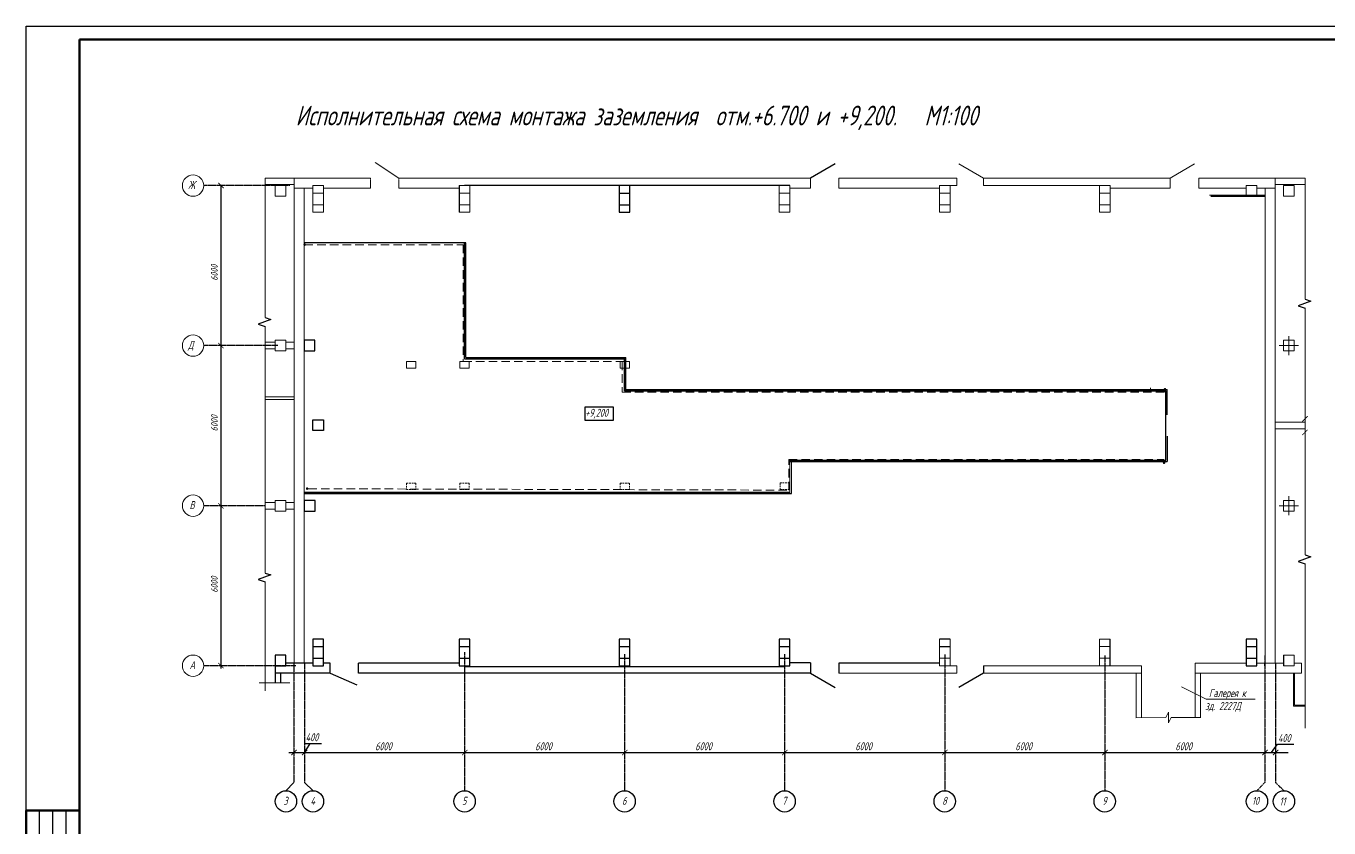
# Model space of a CAD drawing. Header units: millimetres. Extents: x -14296 to 10264, y -13087 to -5602.
# Drawn here: x -7101 to -6612.5, y -9087.3 to -8786.7 of the extents above; entities that cross this region are included whole.
import ezdxf

# ---------------------------------------------------------------- set-up
doc = ezdxf.new("R2010")
doc.units = ezdxf.units.MM
for name, pattern in [('CENTER2', [1.125, 0.75, -0.125, 0.125, -0.125]), ('DURCHG', [0]), ('gost6', [12, 8, -1.5, 1, -1.5]), ('HIDDEN', [9.525, 6.35, -3.175]), ('HIDDEN2', [4.7625, 3.175, -1.5875]), ('K5LT_BASIC', [0])]:
    doc.linetypes.add(name, pattern=pattern)
for name, color, linetype, lineweight in [('1', 4, 'Continuous', 15), ('Заземление (Сущ)', 6, 'gost6', 25), ('зд осн', 7, 'Continuous', 30), ('КаБель силовой (Вновь)', 1, 'Continuous', 15), ('основной', 3, 'Continuous', 15), ('Строительный', 251, 'Continuous', 13)]:
    doc.layers.add(name, color=color, linetype=linetype, lineweight=lineweight)
for name, color, linetype in [('osnovnoy shtamp', 7, 'Continuous'), ('TX', 7, 'Continuous'), ('НОВЫЙ', 7, 'Continuous'), ('орудован', 7, 'Continuous'), ('Размеры', 5, 'Continuous')]:
    doc.layers.add(name, color=color, linetype=linetype)
doc.styles.add('Simplex', font='simplex.shx', dxfattribs={"width": 0.7, "oblique": 15})
doc.linetypes.add('ограждение1', pattern='A,0.25,-0.1,[133,ltypeshp.shx,S=0.1,R=0,X=-0.1,Y=0],-0.1,1', length=1.45)

# ---------------------------------------------------------------- blocks, each defined once
blk = doc.blocks.new('A$C22994256')
at = {"layer": 'TX', "color": 5, "linetype": 'ByBlock'}
for p, q in [((-1.93, 2.68), (-6.65, 0.95)), ((-6.65, 0.95), (-4.08, 0.07)), ((-4.08, 3.42), (-1.93, 2.68))]:
    blk.add_line(p, q, dxfattribs=at)

msp = doc.modelspace()

# ---------------------------------------------------------------- hatches: boundary and pattern name
at = {"layer": 'Заземление (Сущ)', "lineweight": 30, "true_color": 0xed1f24}
for points in [[(-6996.02523, -8868.68303, 1), (-6997.02523, -8868.68303, 1)], [(-6673.51661, -8922.88065, 1), (-6674.51661, -8922.88065, 1)], [(-6673.85087, -8950.44634, 1), (-6674.85087, -8950.44634, 1)], [(-6995.10121, -8960.13297, 1), (-6996.10121, -8960.13297, 1)]]:
    msp.add_hatch(color=240, dxfattribs=at).paths.add_polyline_path(points)

# ---------------------------------------------------------------- linework, layer by layer
at = {"color": 0, "lineweight": 60}
for p, q in [((-7080.98538, -9375.7326), (-7080.98538, -8791.7326)), ((-7080.98538, -8791.81632), (-6264.98538, -8791.81632)), ((-7080.98538, -9375.7326), (-7080.98538, -8791.81632))]:
    msp.add_line(p, q, dxfattribs=at)
at = {"color": 0, "lineweight": 25}
for p, q in [((-7027.90148, -8906.66242), (-7027.90148, -8846.26493)), ((-7027.90148, -8966.45737), (-7027.90148, -8906.55666)), ((-6993.48747, -8938.36645), (-6993.48747, -8934.36645)), ((-6993.48747, -8934.36645), (-6989.48747, -8934.36645)), ((-6989.48747, -8938.36645), (-6993.48747, -8938.36645)), ((-6989.48747, -8934.36645), (-6989.48747, -8938.36645)), ((-7027.90148, -9027.58912), (-7027.90148, -8966.64132))]:
    msp.add_line(p, q, dxfattribs=at)
at = {"color": 0, "ltscale": 100}
for p, q in [((-6814.59626, -9016.51746), (-6818.59626, -9016.51746)), ((-6818.59626, -9016.51746), (-6818.59626, -9026.51746)), ((-6814.59626, -9026.51746), (-6814.59626, -9016.51746)), ((-6818.59626, -9019.34329), (-6814.59626, -9019.34329)), ((-6818.59626, -9023.69163), (-6814.59626, -9023.69163)), ((-6806.89626, -9025.41746), (-6814.59626, -9025.41746)), ((-6806.89626, -9025.41746), (-6806.89626, -9029.26369)), ((-6758.59626, -9025.51746), (-6796.29626, -9025.51746)), ((-6796.29626, -9025.51746), (-6796.29626, -9029.31746)), ((-6818.59626, -9026.51746), (-6814.59626, -9026.51746))]:
    msp.add_line(p, q, dxfattribs=at)
at = {"color": 0, "lineweight": 50}
msp.add_line((-7100.98538, -9080.7326), (-7100.98538, -9290.7326), dxfattribs=at)
at = {"color": 0, "lineweight": -3}
msp.add_line((-7095.98538, -9185.7326), (-7095.98538, -9080.7326), dxfattribs=at)
at = {"color": 0}
msp.add_lwpolyline([(-6259.98538, -9380.7326), (-7100.98538, -9380.7326), (-7100.98538, -8786.7326), (-6259.98538, -8786.7326), (-6259.98538, -9380.7326)], dxfattribs=at)
at = {"color": 0, "linetype": 'ByBlock', "const_width": 0.3}
for points in [[(-6757.52794, -9060.05668), (-6755.52794, -9058.05668)], [(-6755.52794, -9058.05668), (-6757.52794, -9060.05668)]]:
    msp.add_lwpolyline(points, dxfattribs=at)
at = {"layer": '1', "color": 0}
for p, q in [((-7011.39199, -8896.01407), (-7011.39199, -8843.71746)), ((-7011.39199, -8991.76335), (-7011.39199, -8899.35897)), ((-7011.39199, -9035.89585), (-7011.39199, -8995.10825)), ((-7013.61329, -9032.94016), (-7002.08931, -9032.94016))]:
    msp.add_line(p, q, dxfattribs=at)
at = {"layer": '1', "color": 0, "linetype": 'DURCHG', "ltscale": 0.1}
for p, q in [((-6958.32126, -8914.91746), (-6958.32126, -8912.51746)), ((-6954.82126, -8912.51746), (-6958.32126, -8912.51746)), ((-6954.82126, -8914.91746), (-6954.82126, -8912.51746)), ((-6938.32126, -8914.91746), (-6938.32126, -8912.51746)), ((-6934.82126, -8912.51746), (-6938.32126, -8912.51746)), ((-6934.82126, -8914.91746), (-6934.82126, -8912.51746)), ((-6878.21594, -8914.91746), (-6878.21594, -8912.51746)), ((-6874.71594, -8912.51746), (-6878.21594, -8912.51746)), ((-6874.71594, -8914.91746), (-6874.71594, -8912.51746)), ((-6958.32126, -8914.91746), (-6954.82126, -8914.91746)), ((-6938.32126, -8914.91746), (-6934.82126, -8914.91746)), ((-6878.21594, -8914.91746), (-6874.71594, -8914.91746))]:
    msp.add_line(p, q, dxfattribs=at)
at = {"layer": '1', "color": 0, "linetype": 'HIDDEN', "ltscale": 0.1}
for p, q in [((-6958.32126, -8958.11746), (-6954.82126, -8958.11746)), ((-6958.32126, -8958.11746), (-6958.32126, -8960.51746)), ((-6954.82126, -8960.51746), (-6958.32126, -8960.51746)), ((-6954.82126, -8958.11746), (-6954.82126, -8960.51746)), ((-6938.32126, -8958.11746), (-6934.82126, -8958.11746)), ((-6938.32126, -8958.11746), (-6938.32126, -8960.51746)), ((-6934.82126, -8960.51746), (-6938.32126, -8960.51746)), ((-6934.82126, -8958.11746), (-6934.82126, -8960.51746)), ((-6878.32126, -8958.11746), (-6874.82126, -8958.11746)), ((-6878.32126, -8958.11746), (-6878.32126, -8960.51746)), ((-6874.82126, -8960.51746), (-6878.32126, -8960.51746)), ((-6874.82126, -8958.11746), (-6874.82126, -8960.51746)), ((-6818.32126, -8958.01623), (-6814.82126, -8958.01623)), ((-6818.32126, -8958.01623), (-6818.32126, -8960.41623)), ((-6814.82126, -8960.41623), (-6818.32126, -8960.41623)), ((-6814.82126, -8958.01623), (-6814.82126, -8960.41623))]:
    msp.add_line(p, q, dxfattribs=at)
at = {"layer": 'osnovnoy shtamp', "color": 0}
for p, q in [((-7003.54791, -9073.3825), (-7000.59626, -9070.27732)), ((-6993.37012, -9073.3825), (-6996.59626, -9070.27732))]:
    msp.add_line(p, q, dxfattribs=at)
for centre in [(-7003.54791, -9077.3825), (-6993.42313, -9077.3825), (-6936.59626, -9077.3825), (-6876.59626, -9077.3825), (-6816.59626, -9077.3825), (-6756.59626, -9077.3825), (-6696.59626, -9077.3825), (-6639.54791, -9077.3825), (-6629.42313, -9077.3825)]:
    msp.add_circle(centre, 4, dxfattribs=at)
at = {"layer": 'зд осн', "color": 0, "lineweight": 53, "ltscale": 0.02}
msp.add_line((-7080.98538, -9080.7326), (-7100.98538, -9080.7326), dxfattribs=at)
at = {"layer": 'зд осн', "color": 0, "lineweight": -3, "ltscale": 0.02}
for p, q in [((-7090.98538, -9290.7326), (-7090.98538, -9080.7326)), ((-7085.98538, -9290.7326), (-7085.98538, -9080.7326))]:
    msp.add_line(p, q, dxfattribs=at)
at = {"layer": 'КаБель силовой (Вновь)', "linetype": 'HIDDEN2'}
for p, q in [((-6996.59526, -8868.72905), (-6937.07412, -8868.72905)), ((-6937.07412, -8868.72905), (-6937.07412, -8912.51746)), ((-6937.07412, -8912.51746), (-6877.48375, -8912.51746)), ((-6877.48375, -8912.51746), (-6877.48375, -8923.94713)), ((-6674.03392, -8923.94713), (-6674.03392, -8923.00164)), ((-6877.48375, -8923.94713), (-6674.03392, -8923.94713)), ((-6815.07058, -8960.69494), (-6815.07058, -8949.18913)), ((-6815.07058, -8949.18913), (-6674.39853, -8949.18913)), ((-6674.39853, -8949.18913), (-6674.39853, -8950.42918)), ((-6995.13006, -8960.1621), (-6815.07058, -8960.69494))]:
    msp.add_line(p, q, dxfattribs=at)
at = {"layer": 'КаБель силовой (Вновь)', "color": 0, "linetype": 'K5LT_BASIC'}
msp.add_line((-6814.05803, -8962.00164), (-6814.05803, -8950.00164), dxfattribs=at)
at = {"layer": 'НОВЫЙ', "color": 0, "linetype": 'CENTER2', "ltscale": 0.5}
for p, q in [((-7002.07498, -8846.51746), (-7034.38367, -8846.51746)), ((-7006.54472, -8906.51746), (-7034.32178, -8906.51746)), ((-7011.44703, -8966.51746), (-7034.3608, -8966.51746)), ((-7000.59626, -9025.70748), (-7000.59626, -9070.27732)), ((-6996.59626, -9025.51746), (-6996.59626, -9070.27732)), ((-6936.59626, -9021.47984), (-6936.59626, -9073.3825)), ((-6876.59626, -9022.12953), (-6876.59626, -9073.3825)), ((-6816.59626, -9022.13029), (-6816.59626, -9073.3825)), ((-6756.59626, -9022.30548), (-6756.59626, -9073.3825)), ((-6632.59626, -9025.51746), (-6632.59626, -9070.27732)), ((-6999.84784, -9026.51746), (-7034.3608, -9026.51746)), ((-6639.54791, -9073.3825), (-6636.59626, -9070.27732)), ((-6629.37012, -9073.3825), (-6632.59626, -9070.27732))]:
    msp.add_line(p, q, dxfattribs=at)
at = {"layer": 'НОВЫЙ', "color": 0, "linetype": 'ограждение1', "ltscale": 0.2}
for p, q in [((-6936.14368, -8868.00164), (-6996.70033, -8868.00164)), ((-6936.14368, -8911.00164), (-6936.14368, -8868.00164)), ((-6936.14368, -8911.00164), (-6876.14899, -8911.00164)), ((-6876.14368, -8923.50164), (-6876.14368, -8911.00164)), ((-6876.64368, -8923.00164), (-6762.15085, -8923.00164)), ((-6762.92852, -8923.00164), (-6673.14368, -8923.00164)), ((-6673.14368, -8932.50164), (-6673.14368, -8923.00164)), ((-6673.14368, -8940.50164), (-6673.14368, -8950.00164)), ((-6814.64368, -8950.00164), (-6673.14368, -8950.00164)), ((-6996.74368, -8962.00164), (-6814.05803, -8962.00164))]:
    msp.add_line(p, q, dxfattribs=at)
at = {"layer": 'НОВЫЙ', "color": 0, "ltscale": 0.2}
for p, q in [((-6936.64368, -8911.50164), (-6936.64368, -8868.00164)), ((-6936.64368, -8911.50164), (-6876.15887, -8911.50164)), ((-6876.64368, -8923.50164), (-6876.64368, -8911.50164)), ((-6876.64368, -8923.50164), (-6761.75253, -8923.50164)), ((-6762.42852, -8923.50164), (-6673.64368, -8923.50164)), ((-6673.64368, -8949.50164), (-6673.64368, -8923.50164)), ((-6814.64368, -8949.50164), (-6673.64368, -8949.50164)), ((-6996.74368, -8961.50164), (-6814.54082, -8961.50164))]:
    msp.add_line(p, q, dxfattribs=at)
at = {"layer": 'НОВЫЙ', "color": 0, "linetype": 'CENTER2', "lineweight": 25, "ltscale": 0.5}
for p, q in [((-6696.59626, -9022.6256), (-6696.59626, -9073.3825)), ((-6636.59626, -9022.69163), (-6636.59626, -9070.27732))]:
    msp.add_line(p, q, dxfattribs=at)
at = {"layer": 'НОВЫЙ', "color": 0}
msp.add_lwpolyline([(-6891.32984, -8929.52565), (-6880.90635, -8929.52565), (-6880.90635, -8934.58115), (-6891.32984, -8934.58115)], close=True, dxfattribs=at)
at = {"layer": 'орудован', "color": 0, "lineweight": 20, "ltscale": 0.3}
msp.add_line((-6814.59626, -8961.51746), (-6814.59626, -8949.51746), dxfattribs=at)
at = {"layer": 'основной', "color": 0, "lineweight": 25}
for p, q in [((-6938.59626, -8846.51746), (-6938.59626, -8856.51746)), ((-6874.59626, -8846.51746), (-6878.59626, -8846.51746)), ((-6878.59626, -8846.51746), (-6878.59626, -8856.51746)), ((-6878.59626, -8849.34329), (-6874.59626, -8849.34329)), ((-6874.59626, -8856.51746), (-6874.59626, -8846.51746)), ((-6878.59626, -8853.69163), (-6874.59626, -8853.69163)), ((-6878.59626, -8856.51746), (-6874.59626, -8856.51746))]:
    msp.add_line(p, q, dxfattribs=at)
at = {"layer": 'основной', "color": 0, "lineweight": 25, "ltscale": 100}
for p, q in [((-6989.49626, -9016.51746), (-6993.49626, -9016.51746)), ((-6993.49626, -9016.51746), (-6993.49626, -9026.51746)), ((-6989.49626, -9026.51746), (-6989.49626, -9016.51746)), ((-6934.59626, -9016.51746), (-6938.59626, -9016.51746)), ((-6938.59626, -9016.51746), (-6938.59626, -9026.51746)), ((-6934.59626, -9026.51746), (-6934.59626, -9016.51746)), ((-6874.59626, -9016.51746), (-6878.59626, -9016.51746)), ((-6878.59626, -9016.51746), (-6878.59626, -9026.51746)), ((-6874.59626, -9026.51746), (-6874.59626, -9016.51746)), ((-6754.59626, -9016.51746), (-6758.59626, -9016.51746)), ((-6694.59626, -9026.51746), (-6694.59626, -9016.51746)), ((-6639.59626, -9016.51746), (-6643.59626, -9016.51746)), ((-6643.59626, -9016.51746), (-6643.59626, -9026.51746)), ((-6639.59626, -9026.51746), (-6639.59626, -9016.51746)), ((-6993.49626, -9019.34329), (-6989.49626, -9019.34329)), ((-6938.59626, -9019.34329), (-6934.59626, -9019.34329)), ((-6878.59626, -9019.34329), (-6874.59626, -9019.34329)), ((-6758.59626, -9019.34329), (-6754.59626, -9019.34329)), ((-6643.59626, -9019.34329), (-6639.59626, -9019.34329)), ((-7003.59626, -9022.51746), (-7007.59626, -9022.51746)), ((-7007.59626, -9022.51746), (-7007.59626, -9026.51746)), ((-7003.59626, -9026.51746), (-7003.59626, -9022.51746)), ((-6993.49626, -9025.51746), (-7003.59626, -9025.51746)), ((-6993.49626, -9023.69163), (-6989.49626, -9023.69163)), ((-6986.95002, -9025.51746), (-6989.49626, -9025.51746)), ((-6986.95002, -9029.31746), (-6986.95002, -9025.51746)), ((-6938.59626, -9025.51746), (-6976.35002, -9025.51746)), ((-6976.35002, -9029.31746), (-6976.35002, -9025.51746)), ((-6938.59626, -9023.69163), (-6934.59626, -9023.69163)), ((-6878.59626, -9023.69163), (-6874.59626, -9023.69163)), ((-6643.59626, -9023.69163), (-6639.59626, -9023.69163)), ((-6636.59626, -9026.51746), (-6636.59626, -9025.51746)), ((-6629.59626, -9022.51746), (-6629.59626, -9026.51746)), ((-7007.59626, -9026.51746), (-7003.59626, -9026.51746)), ((-7007.59626, -9026.51746), (-7007.59626, -9032.94016)), ((-6986.95002, -9029.31746), (-7007.59626, -9029.31746)), ((-7005.59938, -9029.31746), (-7005.60236, -9032.94016)), ((-6993.49626, -9026.51746), (-6989.49626, -9026.51746)), ((-6806.89626, -9029.31746), (-6976.35002, -9029.31746)), ((-6938.59626, -9026.51746), (-6934.59626, -9026.51746)), ((-6816.59626, -9026.91746), (-6936.59626, -9026.91746)), ((-6878.59626, -9026.51746), (-6874.59626, -9026.51746)), ((-6742.09626, -9026.51746), (-6742.09626, -9029.31746)), ((-6643.59626, -9026.51746), (-6639.59626, -9026.51746))]:
    msp.add_line(p, q, dxfattribs=at)
at = {"layer": 'основной', "color": 0}
for centre in [(-7038.3608, -8846.51746), (-7038.3608, -8906.51746), (-7038.3608, -8966.51746), (-7038.3608, -9026.51746)]:
    msp.add_circle(centre, 4, dxfattribs=at)
at = {"layer": 'Размеры', "color": 0}
for p, q in [((-6797.71543, -8838.41746), (-6806.8953, -8843.71746)), ((-6992.69626, -8904.51746), (-6996.69626, -8904.51746)), ((-6996.69626, -8904.51746), (-6996.69626, -8908.51746)), ((-6996.69626, -8908.51746), (-6992.69626, -8908.51746)), ((-6992.69626, -8908.51746), (-6992.69626, -8904.51746)), ((-6992.64632, -8964.53832), (-6996.64632, -8964.53832)), ((-6992.64632, -8968.53832), (-6992.64632, -8964.53832)), ((-6996.64632, -8968.53832), (-6992.64632, -8968.53832)), ((-6986.95002, -9029.31746), (-6976.96094, -9033.73578)), ((-6806.89626, -9029.31746), (-6797.71639, -9034.61746)), ((-6742.09626, -9029.31746), (-6751.27613, -9034.61746)), ((-7002.52794, -9059.05668), (-6994.52794, -9059.05668)), ((-6998.52794, -9059.05668), (-6934.52794, -9059.05668)), ((-6996.83654, -9059.37367), (-6994.625, -9055.97247)), ((-6996.31721, -9055.65668), (-6990.23034, -9055.65668)), ((-6938.52794, -9059.05668), (-6874.52794, -9059.05668)), ((-6878.52794, -9059.05668), (-6814.52794, -9059.05668)), ((-6818.52794, -9059.05668), (-6754.52794, -9059.05668)), ((-6758.52794, -9059.05668), (-6694.52794, -9059.05668)), ((-6698.52794, -9059.05668), (-6634.52794, -9059.05668)), ((-6638.52794, -9059.05668), (-6630.52794, -9059.05668)), ((-6634.52794, -9059.05668), (-6627.88717, -9059.05668)), ((-6634.04858, -9059.06729), (-6631.80103, -9055.9712)), ((-6631.81654, -9055.97367), (-6625.72968, -9055.97367))]:
    msp.add_line(p, q, dxfattribs=at)
at = {"layer": 'Размеры', "color": 0, "const_width": 0.3}
for points in [[(-7028.90584, -8845.49939), (-7026.90584, -8847.49939)], [(-7028.90148, -8905.51151), (-7026.90148, -8907.51151)], [(-6622.52148, -8934.98111), (-6620.52148, -8932.98111)], [(-6620.52148, -8932.98111), (-6622.52148, -8934.98111)], [(-6622.52148, -8940.06206), (-6620.52148, -8938.06206)], [(-6620.52148, -8938.06206), (-6622.52148, -8940.06206)], [(-7028.94941, -8965.57752), (-7026.94941, -8967.57752)], [(-7028.90459, -9025.47014), (-7026.90459, -9027.47014)], [(-6999.52794, -9058.05668), (-7001.52794, -9060.05668)], [(-6997.52794, -9060.05668), (-6995.52794, -9058.05668)], [(-6995.52794, -9058.05668), (-6997.52794, -9060.05668)], [(-6937.52794, -9060.05668), (-6935.52794, -9058.05668)], [(-6935.52794, -9058.05668), (-6937.52794, -9060.05668)], [(-6877.52794, -9060.05668), (-6875.52794, -9058.05668)], [(-6875.52794, -9058.05668), (-6877.52794, -9060.05668)], [(-6817.52794, -9060.05668), (-6815.52794, -9058.05668)], [(-6815.52794, -9058.05668), (-6817.52794, -9060.05668)], [(-6697.52794, -9060.05668), (-6695.52794, -9058.05668)], [(-6695.52794, -9058.05668), (-6697.52794, -9060.05668)], [(-6635.52794, -9058.05668), (-6637.52794, -9060.05668)], [(-6631.52794, -9058.05668), (-6633.52794, -9060.05668)]]:
    msp.add_lwpolyline(points, dxfattribs=at)
at = {"layer": 'Строительный', "color": 0}
for p, q in [((-6970.104, -8837.81969), (-6961.29626, -8843.71746)), ((-6742.09626, -8843.71746), (-6751.27613, -8838.41746)), ((-6662.90965, -8838.41746), (-6672.08952, -8843.71746)), ((-6971.89626, -8843.71746), (-7011.39199, -8843.71746)), ((-7000.49626, -8843.71746), (-7000.49626, -9025.51746)), ((-6936.59626, -8843.71746), (-6961.29626, -8843.71746)), ((-6806.8953, -8843.70599), (-6936.59626, -8843.71746)), ((-6806.8953, -8843.70599), (-6806.8953, -8847.50599)), ((-6752.09626, -8843.70175), (-6796.2953, -8843.70599)), ((-6796.2953, -8843.70599), (-6796.2953, -8847.50599)), ((-6672.08952, -8843.69407), (-6742.09626, -8843.70079)), ((-6672.08952, -8843.69407), (-6672.08952, -8847.49407)), ((-6661.29626, -8843.71746), (-6661.29626, -8847.51746)), ((-6621.49986, -8889.16751), (-6621.49986, -8843.71746)), ((-7000.59626, -8846.11746), (-7011.39199, -8846.11746)), ((-7003.59626, -8846.52846), (-7007.59626, -8846.52846)), ((-7007.59626, -8846.52846), (-7007.59626, -8850.52846)), ((-7003.59626, -8850.52846), (-7003.59626, -8846.52846)), ((-6993.49626, -8847.51746), (-7000.49626, -8847.51746)), ((-6996.69626, -8847.51746), (-6996.69626, -9025.51746)), ((-6989.49626, -8846.51746), (-6993.49626, -8846.51746)), ((-6993.49626, -8846.51746), (-6993.49626, -8856.51746)), ((-6993.49626, -8849.34329), (-6989.49626, -8849.34329)), ((-6989.49626, -8856.51746), (-6989.49626, -8846.51746)), ((-6934.59626, -8846.51746), (-6938.59626, -8846.51746)), ((-6938.59626, -8849.34329), (-6934.59626, -8849.34329)), ((-6929.21581, -8846.51746), (-6936.59626, -8846.51746)), ((-6936.59626, -8846.51746), (-6878.59626, -8846.51746)), ((-6934.59626, -8856.51746), (-6934.59626, -8846.51746)), ((-6814.59626, -8846.51746), (-6818.59626, -8846.51746)), ((-6818.59626, -8846.51746), (-6818.59626, -8856.51746)), ((-6818.59626, -8849.34329), (-6814.59626, -8849.34329)), ((-6814.59626, -8856.51746), (-6814.59626, -8846.51746)), ((-6806.8953, -8847.50599), (-6814.59626, -8847.50667)), ((-6758.59626, -8847.50237), (-6796.2953, -8847.50599)), ((-6754.59626, -8846.51746), (-6758.59626, -8846.51746)), ((-6758.59626, -8846.51746), (-6758.59626, -8856.51746)), ((-6758.59626, -8849.34329), (-6754.59626, -8849.34329)), ((-6752.09626, -8846.51746), (-6756.59626, -8846.51746)), ((-6754.59626, -8856.51746), (-6754.59626, -8846.51746)), ((-6694.59626, -8846.51746), (-6742.09626, -8846.51746)), ((-6694.59626, -8846.51746), (-6698.59626, -8846.51746)), ((-6698.59626, -8846.51746), (-6698.59626, -8856.51746)), ((-6694.59626, -8846.51746), (-6698.59626, -8846.51746)), ((-6698.59626, -8849.34329), (-6694.59626, -8849.34329)), ((-6694.59626, -8856.51746), (-6694.59626, -8846.51746)), ((-6672.08952, -8847.49407), (-6694.59626, -8847.49623)), ((-6639.59626, -8846.51746), (-6643.59626, -8846.51746)), ((-6643.59626, -8846.51746), (-6643.59626, -8850.57752)), ((-6639.59626, -8850.57752), (-6639.59626, -8846.51746)), ((-6625.59626, -8846.51746), (-6629.59626, -8846.51746)), ((-6629.59626, -8846.51746), (-6629.59626, -8850.51746)), ((-6625.59626, -8850.51746), (-6625.59626, -8846.51746)), ((-7007.59626, -8850.52846), (-7003.59626, -8850.52846)), ((-6993.49626, -8853.69163), (-6989.49626, -8853.69163)), ((-6938.59626, -8853.69163), (-6934.59626, -8853.69163)), ((-6818.59626, -8853.69163), (-6814.59626, -8853.69163)), ((-6758.59626, -8853.69163), (-6754.59626, -8853.69163)), ((-6698.59626, -8853.69163), (-6694.59626, -8853.69163)), ((-6629.59626, -8850.51746), (-6625.59626, -8850.51746)), ((-6993.49626, -8856.51746), (-6989.49626, -8856.51746)), ((-6938.59626, -8856.51746), (-6934.59626, -8856.51746)), ((-6818.59626, -8856.51746), (-6814.59626, -8856.51746)), ((-6758.59626, -8856.51746), (-6754.59626, -8856.51746)), ((-6698.59626, -8856.51746), (-6694.59626, -8856.51746)), ((-6621.49986, -8984.91678), (-6621.49986, -8892.5124)), ((-6627.57835, -8910.10123), (-6627.57835, -8902.93369)), ((-6623.99458, -8906.51746), (-6631.16213, -8906.51746)), ((-6679.49626, -8922.39369), (-6679.49626, -8923.51746)), ((-7011.39199, -8965.35673), (-7007.59626, -8965.35673)), ((-7011.39199, -8965.35673), (-7007.59626, -8965.35673)), ((-7003.59626, -8964.51746), (-7007.59626, -8964.51746)), ((-7007.59626, -8964.51746), (-7007.59626, -8968.51746)), ((-7003.59626, -8964.51746), (-7007.59626, -8964.51746)), ((-7007.59626, -8964.51746), (-7007.59626, -8968.51746)), ((-7003.59626, -8968.51746), (-7003.59626, -8964.51746)), ((-7003.59626, -8968.51746), (-7003.59626, -8964.51746)), ((-7003.59626, -8965.35673), (-7000.59626, -8965.35673)), ((-7003.59626, -8965.35673), (-7000.59626, -8965.35673)), ((-6992.64632, -8964.51746), (-6996.64632, -8964.51746)), ((-6996.64632, -8964.51746), (-6996.64632, -8968.51746)), ((-6992.64632, -8968.51746), (-6992.64632, -8964.51746)), ((-6623.99458, -8966.51746), (-6631.16213, -8966.51746)), ((-6627.57835, -8970.10123), (-6627.57835, -8962.93369)), ((-7011.39199, -8967.85673), (-7007.59626, -8967.85673)), ((-7007.59626, -8967.85673), (-7011.39199, -8967.85673)), ((-7007.59626, -8968.51746), (-7003.59626, -8968.51746)), ((-7007.59626, -8968.51746), (-7003.59626, -8968.51746)), ((-7003.59626, -8967.85673), (-7000.59626, -8967.85673)), ((-7000.59626, -8967.85673), (-7003.59626, -8967.85673)), ((-6996.64632, -8968.51746), (-6992.64632, -8968.51746)), ((-6621.49986, -9049.90747), (-6621.49986, -8988.26168)), ((-6625.45342, -9029.31746), (-6625.45342, -9041.29415)), ((-6658.6108, -9039.04505), (-6667.77914, -9034.44087)), ((-6640.16767, -9039.05469), (-6658.6108, -9039.04505)), ((-6625.45342, -9041.29415), (-6621.49986, -9041.29415))]:
    msp.add_line(p, q, dxfattribs=at)
at = {"layer": 'Строительный', "color": 0, "linetype": 'CENTER2', "ltscale": 0.5}
for p, q in [((-6971.89626, -8843.71746), (-6971.89626, -8847.51746)), ((-6961.29626, -8843.71746), (-6961.29626, -8847.51746))]:
    msp.add_line(p, q, dxfattribs=at)
at = {"layer": 'Строительный', "color": 0, "ltscale": 100}
for p, q in [((-6752.09626, -8846.51746), (-6752.09626, -8843.70175)), ((-6742.09626, -8846.51746), (-6742.09626, -8843.70079)), ((-6621.49986, -8843.71746), (-6661.29626, -8843.71746)), ((-6632.69626, -9025.51746), (-6632.69626, -8843.71746)), ((-6643.59626, -8847.51746), (-6661.29626, -8847.51746)), ((-6632.59626, -8847.51746), (-6639.59626, -8847.51746)), ((-6636.49626, -9025.51746), (-6636.49626, -8847.51746)), ((-6621.49986, -8846.11746), (-6632.59626, -8846.11746)), ((-7011.39199, -8905.26746), (-7007.59626, -8905.26746)), ((-7011.39199, -8905.26746), (-7007.59626, -8905.26746)), ((-7011.39199, -8907.76746), (-7007.59626, -8907.76746)), ((-7003.59626, -8904.51746), (-7007.59626, -8904.51746)), ((-7007.59626, -8904.51746), (-7007.59626, -8908.51746)), ((-7007.59626, -8908.51746), (-7003.59626, -8908.51746)), ((-7003.59626, -8908.51746), (-7003.59626, -8904.51746)), ((-7003.59626, -8905.26746), (-7000.59626, -8905.26746)), ((-7003.59626, -8905.26746), (-7000.59626, -8905.26746)), ((-7003.59626, -8907.76746), (-7000.59626, -8907.76746)), ((-6625.59626, -8904.51746), (-6629.59626, -8904.51746)), ((-6629.59626, -8904.51746), (-6629.59626, -8908.51746)), ((-6629.59626, -8908.51746), (-6625.59626, -8908.51746)), ((-6625.59626, -8908.51746), (-6625.59626, -8904.51746)), ((-7011.39199, -8925.76746), (-7000.59626, -8925.76746)), ((-7011.39199, -8926.76746), (-7000.59626, -8926.76746)), ((-6632.69626, -8935.26746), (-6621.49986, -8935.26746)), ((-6621.49986, -8937.76746), (-6632.69626, -8937.76746)), ((-6632.59626, -8937.76746), (-6621.49986, -8937.76746)), ((-6625.59626, -8964.51746), (-6629.59626, -8964.51746)), ((-6629.59626, -8964.51746), (-6629.59626, -8968.51746)), ((-6625.59626, -8968.51746), (-6625.59626, -8964.51746)), ((-6629.59626, -8968.51746), (-6625.59626, -8968.51746)), ((-6758.59626, -9016.51746), (-6758.59626, -9026.51746)), ((-6754.59626, -9026.51746), (-6754.59626, -9016.51746)), ((-6694.59626, -9016.51746), (-6698.59626, -9016.51746)), ((-6698.59626, -9016.51746), (-6698.59626, -9026.51746)), ((-6698.59626, -9019.34329), (-6694.59626, -9019.34329)), ((-6758.59626, -9023.69163), (-6754.59626, -9023.69163)), ((-6698.59626, -9023.69163), (-6694.59626, -9023.69163)), ((-6643.59626, -9025.51746), (-6662.75053, -9025.51746)), ((-6662.75053, -9045.91437), (-6662.75053, -9025.51746)), ((-6629.59626, -9025.51746), (-6639.59626, -9025.51746)), ((-6625.59626, -9022.51746), (-6629.59626, -9022.51746)), ((-6625.59626, -9026.51746), (-6625.59626, -9022.51746)), ((-6622.89626, -9025.51746), (-6625.59626, -9025.51746)), ((-6622.89626, -9029.31746), (-6622.89626, -9025.51746)), ((-6752.09626, -9029.31746), (-6796.29626, -9029.31746)), ((-6758.59626, -9026.51746), (-6754.59626, -9026.51746)), ((-6754.59626, -9026.51746), (-6756.59626, -9026.51746)), ((-6752.09626, -9026.51746), (-6754.59626, -9026.51746)), ((-6752.09626, -9026.51746), (-6752.09626, -9029.31746)), ((-6682.79626, -9026.51746), (-6742.09626, -9026.51746)), ((-6682.79626, -9029.31746), (-6742.09626, -9029.31746)), ((-6698.59626, -9026.51746), (-6694.59626, -9026.51746)), ((-6684.79626, -9029.31746), (-6684.79626, -9045.988)), ((-6682.79626, -9026.51746), (-6682.79626, -9029.31746)), ((-6682.79626, -9045.98216), (-6682.79626, -9026.51746)), ((-6622.89626, -9029.31746), (-6662.74308, -9029.31746)), ((-6660.74308, -9029.31746), (-6662.74308, -9029.31746)), ((-6660.74308, -9029.31746), (-6660.74308, -9045.988)), ((-6629.59626, -9026.51746), (-6625.59626, -9026.51746)), ((-6672.75212, -9043.94545), (-6673.7409, -9045.95102)), ((-6672.72971, -9047.94539), (-6672.75212, -9043.94545)), ((-6673.7409, -9045.95102), (-6684.91693, -9045.98945)), ((-6671.74093, -9045.93982), (-6672.72971, -9047.94539)), ((-6660.91693, -9045.90918), (-6671.74093, -9045.93982))]:
    msp.add_line(p, q, dxfattribs=at)
at = {"layer": 'Строительный'}
for p, q in [((-6971.89626, -8847.51746), (-6989.49626, -8847.51746)), ((-6938.59626, -8847.51746), (-6961.29626, -8847.51746))]:
    msp.add_line(p, q, dxfattribs=at)
at = {"layer": 'Строительный', "color": 0, "lineweight": 25}
msp.add_line((-6814.59626, -8846.51746), (-6936.59626, -8846.51746), dxfattribs=at)
at = {"layer": 'Строительный', "color": 0, "linetype": 'ограждение1', "ltscale": 3}
for p, q in [((-6636.66621, -8850.07752), (-6657.37246, -8850.07752)), ((-6625.85342, -9029.31746), (-6625.85342, -9041.69415)), ((-6625.85342, -9041.69415), (-6621.49986, -9041.69415))]:
    msp.add_line(p, q, dxfattribs=at)
at = {"layer": 'Строительный', "color": 0, "lineweight": -2, "ltscale": 0.3}
msp.add_line((-6636.66621, -8850.57752), (-6656.76621, -8850.57752), dxfattribs=at)

# ---------------------------------------------------------------- block references
at = {"layer": '1', "color": 0}
for p in [(-7007.31264, -8899.43226), (-7007.31264, -8995.18154)]:
    msp.add_blockref('A$C22994256', p, dxfattribs=at)
at = {"layer": 'Строительный', "color": 0}
for p in [(-6617.42052, -8892.58569), (-6617.42052, -8988.33497)]:
    msp.add_blockref('A$C22994256', p, dxfattribs=at)

# ---------------------------------------------------------------- texts
at = {"color": 0, "lineweight": 20, "style": 'Simplex', "oblique": 15, "width": 0.7}
for s, p in [('Ж', (-7040.22386, -8847.79438)), ('Д', (-7040.22386, -8907.79438)), ('В', (-7039.69957, -8967.79438)), ('А', (-7039.71431, -9027.79438)), ('3', (-7004.48473, -9078.65942)), ('4', (-6994.35995, -9078.65942)), ('5', (-6937.53308, -9078.65942)), ('6', (-6877.53308, -9078.65942)), ('7', (-6817.53308, -9078.65942)), ('8', (-6757.53308, -9078.65942)), ('9', (-6697.53308, -9078.65942)), ('10', (-6641.41274, -9078.65942)), ('11', (-6631.07619, -9078.86605))]:
    msp.add_text(s, height=3, dxfattribs=at).set_placement(p)
at = {"color": 0, "lineweight": 20, "char_height": 2.5, "attachment_point": 5, "rotation": 90, "style": 'Simplex'}
for insert in [(-7030.4289, -8879.16747), (-7030.4289, -8935.63098), (-7030.4289, -8996.10069)]:
    msp.add_mtext('6000', dxfattribs=dict(at, insert=insert))
at = {"layer": 'орудован', "color": 0, "linetype": 'Continuous', "lineweight": 35, "style": 'Simplex', "oblique": 15, "width": 0.7}
msp.add_text('Исполнительная схема монтажа заземления  отм.+6.700 и +9,200.   М1:100', height=7.4254575, dxfattribs=at).set_placement((-6999.91804, -8823.98218, 4.45527))
at = {"layer": 'орудован', "color": 0, "linetype": 'Continuous', "lineweight": 20, "style": 'Simplex', "oblique": 15, "width": 0.6}
msp.add_text('+9,200', height=3, dxfattribs=at).set_placement((-6891.39279, -8933.20983))
at = {"layer": 'Размеры', "color": 0, "lineweight": 20, "style": 'Simplex', "oblique": 15, "width": 0.7}
for s, p in [('400', (-6996.16491, -9054.81803)), ('6000', (-6970.12335, -9058.21803)), ('6000', (-6910.12335, -9058.21803)), ('6000', (-6850.12335, -9058.21803)), ('6000', (-6790.12335, -9058.21803)), ('6000', (-6730.12335, -9058.21803)), ('6000', (-6670.12335, -9058.21803)), ('400', (-6631.66424, -9055.13502))]:
    msp.add_text(s, height=3, dxfattribs=at).set_placement(p)
at = {"layer": 'Строительный', "color": 0, "lineweight": 20, "style": 'Simplex', "oblique": 15, "width": 0.7}
for s, p in [('Галерея к', (-6657.55501, -9038.2462)), (' зд. 2227Д', (-6660.35447, -9043.12212))]:
    msp.add_text(s, height=3, dxfattribs=at).set_placement(p)

doc.saveas('drawing.dxf')
